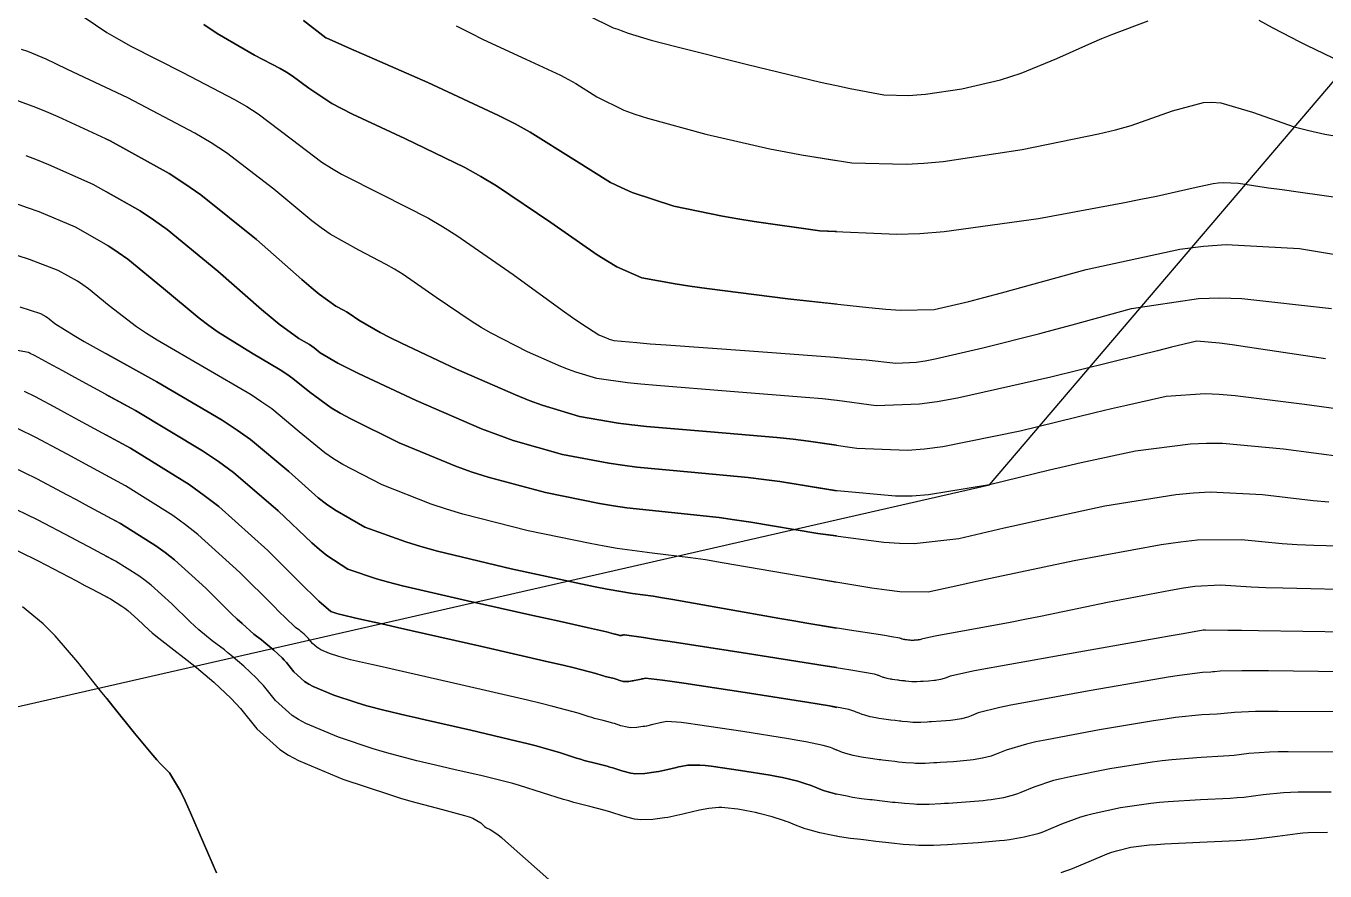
# Model space of a CAD drawing. Header units: metres. Extents: x 837476 to 838477, y 1189012 to 1191014.
# Drawn here: x 837819.5 to 837908.3, y 1190203 to 1190260.8 of the extents above; entities that cross this region are included whole.
import ezdxf

# ---------------------------------------------------------------- set-up
doc = ezdxf.new("R2010")
doc.units = ezdxf.units.M
doc.header["$LTSCALE"] = 0.3
for name, color, linetype in [('CORREDORVIA', 94, 'Continuous'), ('COTAS 10', 1, 'Continuous'), ('COTAS INT', 252, 'Continuous')]:
    doc.layers.add(name, color=color, linetype=linetype)

msp = doc.modelspace()

# ---------------------------------------------------------------- linework, layer by layer
at = {"layer": 'CORREDORVIA'}
msp.add_lwpolyline([(837910.676, 1191000.965), (838246.889, 1191005.3), (838347.391, 1190870.925), (838423.516, 1190628.699), (838450.215, 1190473.685), (838321.32, 1190375.615), (838242.09, 1190297.633), (838236.889, 1190068.622), (838166.593, 1189160.17), (837860.483, 1189307.124), (837593.191, 1189234.399), (837744.487, 1189686.609), (837700.859, 1189887.9), (837671.347, 1190075.087), (837676.273, 1190181.696), (837885.383, 1190229.429), (837983.184, 1190344.12), (837817.554, 1190502.187), (837798.033, 1190660.17), (837963.574, 1190795.982)], close=True, dxfattribs=at)
at = {"layer": 'COTAS 10'}
for points in [[(837874.923, 1190246.74), (837873.779, 1190246.792), (837869.281, 1190247.417), (837868.168, 1190247.598), (837867.113, 1190247.784), (837863.779, 1190248.485), (837860.931, 1190249.414), (837860.183, 1190249.743), (837859.451, 1190250.102), (837856.952, 1190251.659), (837853.966, 1190253.539), (837852.928, 1190254.102), (837851.798, 1190254.684), (837846.952, 1190256.941), (837842.573, 1190258.854), (837841.737, 1190259.22), (837841.064, 1190259.514), (837839.994, 1190259.983), (837839.988, 1190259.987), (837839.984, 1190259.989), (837839.976, 1190259.994), (837838.437, 1190261.161)], [(837838.437, 1190261.161), (837839.976, 1190259.994), (837839.984, 1190259.989), (837839.988, 1190259.987), (837839.994, 1190259.983), (837841.064, 1190259.514), (837841.737, 1190259.22), (837842.573, 1190258.854), (837846.952, 1190256.941), (837851.798, 1190254.684), (837852.928, 1190254.102), (837853.966, 1190253.539), (837856.952, 1190251.659), (837859.451, 1190250.102), (837860.183, 1190249.743), (837860.931, 1190249.414), (837863.779, 1190248.485), (837867.113, 1190247.784), (837868.168, 1190247.598), (837869.281, 1190247.417), (837873.779, 1190246.792), (837879.036, 1190246.555), (837880.627, 1190246.617), (837882.278, 1190246.735), (837888.731, 1190247.623), (837894.516, 1190248.707), (837895.745, 1190248.95), (837896.814, 1190249.167), (837899.328, 1190249.739), (837900.693, 1190250.035), (837901.037, 1190250.077), (837901.366, 1190250.101), (837902.431, 1190250.046), (837904.462, 1190249.739), (837905.4, 1190249.605), (837906.501, 1190249.45), (837911.834, 1190248.712)], [(837819.444, 1190251.937), (837820.216, 1190251.647), (837821.007, 1190251.332), (837824.035, 1190249.989), (837827.268, 1190248.161), (837828.189, 1190247.54), (837829.121, 1190246.87), (837832.583, 1190244.035), (837835.585, 1190241.406), (837836.228, 1190240.866), (837836.789, 1190240.408), (837838.136, 1190239.431), (837838.854, 1190239.009), (837839.019, 1190238.9), (837839.169, 1190238.795), (837839.588, 1190238.446), (837840.793, 1190237.748), (837841.438, 1190237.422), (837842.219, 1190237.039), (837846.165, 1190235.181), (837850.636, 1190233.255), (837851.748, 1190232.831), (837852.804, 1190232.454), (837856.165, 1190231.483), (837859.341, 1190230.895), (837860.282, 1190230.759), (837861.249, 1190230.635), (837864.963, 1190230.281), (837868.862, 1190229.917), (837869.945, 1190229.786), (837871.03, 1190229.641), (837874.923, 1190229.015)], [(837909.653, 1190231.302), (837905.5, 1190231.848), (837901.328, 1190232.235), (837900.221, 1190232.243), (837899.134, 1190232.21), (837895.383, 1190231.732), (837891.65, 1190230.918), (837890.575, 1190230.673), (837889.481, 1190230.419), (837885.383, 1190229.429), (837881.22, 1190228.727), (837880.087, 1190228.655), (837878.961, 1190228.636), (837874.963, 1190229.009), (837871.03, 1190229.641), (837869.945, 1190229.786), (837868.862, 1190229.917), (837864.963, 1190230.281), (837861.249, 1190230.635), (837860.282, 1190230.759), (837859.341, 1190230.895), (837856.165, 1190231.483), (837852.804, 1190232.454), (837851.748, 1190232.831), (837850.636, 1190233.255), (837846.165, 1190235.181), (837842.219, 1190237.039), (837841.438, 1190237.422), (837840.793, 1190237.748), (837839.588, 1190238.446), (837839.169, 1190238.795), (837839.019, 1190238.9), (837838.854, 1190239.009), (837838.136, 1190239.431), (837836.789, 1190240.408), (837836.228, 1190240.866), (837835.585, 1190241.406), (837832.583, 1190244.035), (837829.121, 1190246.87), (837828.189, 1190247.54), (837827.268, 1190248.161), (837824.923, 1190249.487)], [(837819.33, 1190235.829), (837820.084, 1190235.462), (837821.622, 1190234.638), (837822.279, 1190234.282), (837823.037, 1190233.87), (837826.608, 1190231.92), (837830.62, 1190229.442), (837831.655, 1190228.698), (837832.657, 1190227.928), (837836.002, 1190224.937), (837838.568, 1190222.377), (837839.078, 1190221.879), (837839.502, 1190221.472), (837840.31, 1190220.764), (837840.721, 1190220.626), (837840.894, 1190220.579), (837841.093, 1190220.528), (837842.026, 1190220.31), (837844.017, 1190219.863), (837844.883, 1190219.667), (837845.886, 1190219.44), (837850.646, 1190218.358), (837855.281, 1190217.294), (837856.204, 1190217.078), (837856.972, 1190216.895), (837858.448, 1190216.521), (837858.875, 1190216.384), (837858.982, 1190216.352), (837859.084, 1190216.323), (837859.413, 1190216.236), (837859.697, 1190216.164), (837859.772, 1190216.143), (837859.845, 1190216.121), (837860.092, 1190216.041), (837860.329, 1190215.979), (837860.394, 1190215.97), (837860.46, 1190215.964), (837860.699, 1190215.97), (837860.939, 1190216.004), (837861.006, 1190216.016), (837861.073, 1190216.029), (837861.314, 1190216.082), (837861.544, 1190216.137), (837861.603, 1190216.15), (837861.66, 1190216.162), (837861.851, 1190216.199), (837863.004, 1190216.067), (837863.668, 1190215.973), (837864.481, 1190215.854), (837868.664, 1190215.217), (837872.888, 1190214.551), (837873.728, 1190214.413), (837874.425, 1190214.297), (837874.923, 1190214.203)], [(837909.576, 1190216.625), (837904.463, 1190216.694), (837903.461, 1190216.703), (837902.638, 1190216.707), (837901.157, 1190216.683), (837900.782, 1190216.636), (837900.656, 1190216.625), (837900.52, 1190216.615), (837899.949, 1190216.588), (837898.374, 1190216.383), (837897.606, 1190216.261), (837896.694, 1190216.112), (837892.198, 1190215.337), (837887.728, 1190214.521), (837886.832, 1190214.346), (837886.085, 1190214.192), (837884.618, 1190213.819), (837884.139, 1190213.618), (837884.014, 1190213.572), (837883.892, 1190213.531), (837883.479, 1190213.421), (837883.024, 1190213.346), (837882.875, 1190213.327), (837882.717, 1190213.31), (837882.066, 1190213.254), (837881.42, 1190213.212), (837881.266, 1190213.203), (837881.123, 1190213.195), (837880.694, 1190213.174), (837880.333, 1190213.17), (837880.232, 1190213.173), (837880.131, 1190213.177), (837879.763, 1190213.204), (837879.409, 1190213.24), (837879.317, 1190213.25), (837879.227, 1190213.26), (837878.924, 1190213.294), (837878.631, 1190213.329), (837878.463, 1190213.349), (837878.15, 1190213.387), (837877.811, 1190213.438), (837877.711, 1190213.456), (837877.608, 1190213.476), (837877.211, 1190213.563), (837876.844, 1190213.658), (837876.759, 1190213.683), (837876.682, 1190213.708), (837876.466, 1190213.794), (837876.254, 1190213.883), (837876.18, 1190213.91), (837876.099, 1190213.938), (837875.751, 1190214.047), (837874.425, 1190214.297), (837873.728, 1190214.413), (837872.888, 1190214.551), (837868.664, 1190215.217), (837864.481, 1190215.854), (837863.668, 1190215.973), (837863.004, 1190216.067), (837861.851, 1190216.199), (837861.66, 1190216.162), (837861.603, 1190216.15), (837861.544, 1190216.137), (837861.314, 1190216.082), (837861.073, 1190216.029), (837861.006, 1190216.016), (837860.939, 1190216.004), (837860.699, 1190215.97), (837860.46, 1190215.964), (837860.394, 1190215.97), (837860.329, 1190215.979), (837860.092, 1190216.041), (837859.845, 1190216.121), (837859.772, 1190216.143), (837859.697, 1190216.164), (837859.413, 1190216.236), (837859.084, 1190216.323), (837858.982, 1190216.352), (837858.875, 1190216.384), (837858.448, 1190216.521), (837856.972, 1190216.895), (837856.204, 1190217.078), (837855.281, 1190217.294), (837850.646, 1190218.358), (837845.886, 1190219.44), (837844.883, 1190219.667), (837844.017, 1190219.863), (837842.026, 1190220.31), (837841.093, 1190220.528), (837840.894, 1190220.579), (837840.721, 1190220.626), (837840.31, 1190220.764), (837839.502, 1190221.472), (837839.078, 1190221.879), (837838.568, 1190222.377), (837836.002, 1190224.937), (837832.657, 1190227.928), (837831.655, 1190228.698), (837830.62, 1190229.442), (837826.608, 1190231.92), (837824.923, 1190232.84)], [(837832.487, 1190202.877), (837830.727, 1190206.992), (837830.355, 1190207.806), (837830.033, 1190208.479), (837829.288, 1190209.732), (837828.667, 1190210.35), (837828.423, 1190210.622), (837828.148, 1190210.938), (837826.893, 1190212.443), (837825.409, 1190214.275), (837824.99, 1190214.797), (837824.567, 1190215.325), (837823.007, 1190217.284), (837821.461, 1190219.082), (837821.046, 1190219.508), (837820.638, 1190219.904), (837819.211, 1190221.074)], [(837824.923, 1190214.88), (837824.99, 1190214.797), (837825.409, 1190214.275), (837826.893, 1190212.443), (837828.148, 1190210.938), (837828.423, 1190210.622), (837828.667, 1190210.35), (837829.288, 1190209.732), (837830.033, 1190208.479), (837830.355, 1190207.806), (837830.727, 1190206.992), (837832.487, 1190202.877)]]:
    msp.add_lwpolyline(points, dxfattribs=at)
at = {"layer": 'COTAS INT'}
for points in [[(837822.588, 1190261.966), (837824.988, 1190260.361), (837825.784, 1190259.894), (837826.638, 1190259.417), (837830.198, 1190257.61), (837833.728, 1190255.778), (837834.562, 1190255.284), (837835.335, 1190254.796), (837837.61, 1190253.084), (837839.7, 1190251.484), (837840.355, 1190251.066), (837841.044, 1190250.66), (837843.81, 1190249.284), (837847.002, 1190247.652), (837847.96, 1190247.083), (837848.95, 1190246.465), (837852.791, 1190243.81), (837856.155, 1190241.361), (837856.844, 1190240.872), (837857.428, 1190240.465), (837858.659, 1190239.678), (837859.148, 1190239.464), (837859.262, 1190239.419), (837859.368, 1190239.379), (837859.678, 1190239.285), (837861.256, 1190239.142), (837862.161, 1190239.071), (837863.27, 1190238.987), (837868.966, 1190238.573), (837874.771, 1190238.14), (837874.923, 1190238.128)], [(837857.918, 1190261.52), (837859.628, 1190260.669), (837859.965, 1190260.577), (837860.074, 1190260.54), (837860.19, 1190260.497), (837860.667, 1190260.298), (837862.236, 1190259.828), (837863.04, 1190259.614), (837864.005, 1190259.364), (837868.827, 1190258.16), (837873.828, 1190256.966), (837874.907, 1190256.723), (837875.852, 1190256.518), (837878.16, 1190256.093), (837879.853, 1190256.049), (837880.411, 1190256.083), (837881.007, 1190256.137), (837883.483, 1190256.504), (837886.14, 1190257.124), (837886.852, 1190257.338), (837887.552, 1190257.572), (837889.994, 1190258.57), (837892.394, 1190259.649), (837893.068, 1190259.933), (837893.747, 1190260.21), (837896.233, 1190261.16)], [(837857.918, 1190261.52), (837859.628, 1190260.669), (837859.965, 1190260.577), (837860.074, 1190260.54), (837860.19, 1190260.497), (837860.667, 1190260.298), (837862.236, 1190259.828), (837863.04, 1190259.614), (837864.005, 1190259.364), (837868.827, 1190258.16), (837873.828, 1190256.966), (837874.907, 1190256.723), (837874.923, 1190256.719)], [(837903.818, 1190261.196), (837904.718, 1190260.692), (837906.045, 1190260.002), (837906.532, 1190259.759), (837907.071, 1190259.493), (837909.45, 1190258.343)], [(837824.923, 1190260.404), (837824.988, 1190260.361), (837825.784, 1190259.894), (837826.638, 1190259.417), (837830.198, 1190257.61), (837833.728, 1190255.778), (837834.562, 1190255.284), (837835.335, 1190254.796), (837837.61, 1190253.084), (837839.7, 1190251.484), (837840.355, 1190251.066), (837841.044, 1190250.66), (837843.81, 1190249.284), (837847.002, 1190247.652), (837847.96, 1190247.083), (837848.95, 1190246.465), (837852.791, 1190243.81), (837856.155, 1190241.361), (837856.844, 1190240.872), (837857.428, 1190240.465), (837858.659, 1190239.678), (837859.148, 1190239.464), (837859.262, 1190239.419), (837859.368, 1190239.379), (837859.678, 1190239.285), (837861.256, 1190239.142), (837862.161, 1190239.071), (837863.27, 1190238.987), (837868.966, 1190238.573), (837874.771, 1190238.14), (837875.949, 1190238.045), (837876.94, 1190237.96), (837878.966, 1190237.744), (837880.372, 1190237.812), (837880.972, 1190237.908), (837881.663, 1190238.037), (837884.921, 1190238.778), (837888.825, 1190239.772), (837889.924, 1190240.061), (837891.03, 1190240.355), (837895.091, 1190241.466), (837899.691, 1190242.164), (837901.137, 1190242.199), (837902.658, 1190242.164), (837908.773, 1190241.466)], [(837874.923, 1190241.777), (837871.588, 1190242.142), (837866.047, 1190242.853), (837864.882, 1190243.015), (837863.878, 1190243.162), (837861.588, 1190243.566), (837859.88, 1190244.334), (837859.242, 1190244.71), (837858.534, 1190245.156), (837855.381, 1190247.359), (837851.647, 1190249.863), (837850.571, 1190250.499), (837849.478, 1190251.11), (837845.381, 1190253.112), (837841.808, 1190254.757), (837841.046, 1190255.143), (837840.382, 1190255.499), (837838.802, 1190256.534), (837837.662, 1190257.392), (837837.274, 1190257.636), (837836.856, 1190257.884), (837835.087, 1190258.802), (837832.538, 1190260.289), (837831.628, 1190260.894)], [(837831.628, 1190260.894), (837832.538, 1190260.289), (837835.087, 1190258.802), (837836.856, 1190257.884), (837837.274, 1190257.636), (837837.662, 1190257.392), (837838.802, 1190256.534), (837840.382, 1190255.499), (837841.046, 1190255.143), (837841.808, 1190254.757), (837845.381, 1190253.112), (837849.478, 1190251.11), (837850.571, 1190250.499), (837851.647, 1190249.863), (837855.381, 1190247.359), (837858.534, 1190245.156), (837859.242, 1190244.71), (837859.88, 1190244.334), (837861.588, 1190243.566), (837863.878, 1190243.162), (837864.882, 1190243.015), (837866.047, 1190242.853), (837871.588, 1190242.142), (837877.132, 1190241.535), (837878.298, 1190241.439), (837879.304, 1190241.374), (837881.604, 1190241.4), (837883.96, 1190241.961), (837885.001, 1190242.233), (837886.212, 1190242.556), (837891.988, 1190244.145), (837898.41, 1190245.534), (837900.027, 1190245.73), (837901.575, 1190245.846), (837906.585, 1190245.585), (837910.831, 1190244.868)], [(837848.899, 1190260.811), (837849.844, 1190260.331), (837850.747, 1190259.883), (837853.665, 1190258.523), (837856.021, 1190257.426), (837856.57, 1190257.144), (837857.075, 1190256.87), (837858.523, 1190255.958), (837860.369, 1190255.048), (837861.123, 1190254.776), (837861.983, 1190254.495), (837865.969, 1190253.405), (837870.347, 1190252.405), (837871.454, 1190252.181), (837872.515, 1190251.98), (837875.969, 1190251.443), (837879.678, 1190251.344), (837880.899, 1190251.42), (837882.206, 1190251.539), (837887.628, 1190252.341), (837892.84, 1190253.411), (837894.013, 1190253.7), (837895.069, 1190253.985), (837897.91, 1190254.988), (837900.014, 1190255.57), (837900.605, 1190255.59), (837901.201, 1190255.549), (837903.386, 1190254.892), (837906.221, 1190253.898), (837907.227, 1190253.645), (837908.329, 1190253.401), (837913.104, 1190252.599)], [(837848.899, 1190260.811), (837849.844, 1190260.331), (837850.747, 1190259.883), (837853.665, 1190258.523), (837856.021, 1190257.426), (837856.57, 1190257.144), (837857.075, 1190256.87), (837858.523, 1190255.958), (837860.369, 1190255.048), (837861.123, 1190254.776), (837861.983, 1190254.495), (837865.969, 1190253.405), (837870.347, 1190252.405), (837871.454, 1190252.181), (837872.515, 1190251.98), (837874.923, 1190251.606)], [(837874.923, 1190235.192), (837873.948, 1190235.292), (837872.802, 1190235.399), (837867.632, 1190235.809), (837862.596, 1190236.203), (837861.535, 1190236.301), (837860.618, 1190236.393), (837858.507, 1190236.684), (837857.072, 1190237.121), (837856.58, 1190237.305), (837856.048, 1190237.516), (837853.785, 1190238.507), (837851.285, 1190239.791), (837850.603, 1190240.186), (837849.926, 1190240.6), (837847.517, 1190242.239), (837845.259, 1190243.799), (837844.678, 1190244.162), (837844.115, 1190244.496), (837842.239, 1190245.456), (837840.28, 1190246.562), (837839.664, 1190246.989), (837839.017, 1190247.469), (837836.418, 1190249.635), (837833.178, 1190252.12), (837832.128, 1190252.8), (837831.01, 1190253.476), (837826.418, 1190255.891), (837822.312, 1190257.832), (837821.501, 1190258.21), (837820.831, 1190258.518), (837819.586, 1190259.059), (837819.151, 1190259.194)], [(837874.923, 1190232.126), (837873, 1190232.414), (837871.946, 1190232.539), (837870.832, 1190232.658), (837866.298, 1190233.045), (837861.923, 1190233.419), (837860.908, 1190233.53), (837859.979, 1190233.644), (837857.336, 1190234.084), (837854.775, 1190234.863), (837853.898, 1190235.191), (837852.948, 1190235.568), (837848.91, 1190237.336), (837845.142, 1190239.116), (837844.362, 1190239.501), (837843.696, 1190239.839), (837842.242, 1190240.668), (837841.569, 1190241.133), (837841.395, 1190241.241), (837841.227, 1190241.341), (837840.668, 1190241.627), (837839.515, 1190242.465), (837838.974, 1190242.913), (837838.335, 1190243.454), (837835.226, 1190246.186), (837831.419, 1190249.255), (837830.34, 1190250.008), (837829.25, 1190250.719), (837825.226, 1190252.94), (837821.66, 1190254.582), (837820.858, 1190254.928), (837820.138, 1190255.228), (837818.207, 1190255.92)], [(837908.375, 1190238.043), (837903.036, 1190238.844), (837901.989, 1190238.991), (837901.129, 1190239.105), (837899.58, 1190239.248), (837897.847, 1190238.828), (837896.87, 1190238.588), (837895.678, 1190238.293), (837889.58, 1190236.781), (837883.183, 1190235.348), (837881.803, 1190235.103), (837880.592, 1190234.925), (837877.632, 1190234.832), (837874.97, 1190235.187), (837873.948, 1190235.292), (837872.802, 1190235.399), (837867.632, 1190235.809), (837862.596, 1190236.203), (837861.535, 1190236.301), (837860.618, 1190236.393), (837858.507, 1190236.684), (837857.072, 1190237.121), (837856.58, 1190237.305), (837856.048, 1190237.516), (837853.785, 1190238.507), (837851.285, 1190239.791), (837850.603, 1190240.186), (837849.926, 1190240.6), (837847.517, 1190242.239), (837845.259, 1190243.799), (837844.678, 1190244.162), (837844.115, 1190244.496), (837842.239, 1190245.456), (837840.28, 1190246.562), (837839.664, 1190246.989), (837839.017, 1190247.469), (837836.418, 1190249.635), (837833.178, 1190252.12), (837832.128, 1190252.8), (837831.01, 1190253.476), (837826.418, 1190255.891), (837824.923, 1190256.598)], [(837824.923, 1190253.079), (837825.226, 1190252.94), (837829.25, 1190250.719), (837830.34, 1190250.008), (837831.419, 1190249.255), (837835.226, 1190246.186), (837838.335, 1190243.454), (837838.974, 1190242.913), (837839.515, 1190242.465), (837840.668, 1190241.627), (837841.227, 1190241.341), (837841.395, 1190241.241), (837841.569, 1190241.133), (837842.242, 1190240.668), (837843.696, 1190239.839), (837844.362, 1190239.501), (837845.142, 1190239.116), (837848.91, 1190237.336), (837852.948, 1190235.568), (837853.898, 1190235.191), (837854.775, 1190234.863), (837857.336, 1190234.084), (837859.979, 1190233.644), (837860.908, 1190233.53), (837861.923, 1190233.419), (837866.298, 1190233.045), (837870.832, 1190232.658), (837871.946, 1190232.539), (837873, 1190232.414), (837876.298, 1190231.921), (837879.777, 1190231.781), (837880.945, 1190231.879), (837882.202, 1190232.037), (837887.482, 1190233.105), (837892.58, 1190234.356), (837893.722, 1190234.63), (837894.748, 1190234.873), (837897.482, 1190235.49), (837900.131, 1190235.657), (837901.105, 1190235.617), (837902.182, 1190235.539), (837906.937, 1190234.946), (837911.776, 1190234.263)], [(837874.923, 1190225.924), (837873.629, 1190226.098), (837869.06, 1190226.868), (837867.944, 1190227.033), (837866.892, 1190227.176), (837863.629, 1190227.518), (837860.576, 1190227.85), (837859.656, 1190227.989), (837858.703, 1190228.146), (837854.994, 1190228.883), (837851.076, 1190229.933), (837849.991, 1190230.289), (837848.907, 1190230.673), (837844.994, 1190232.297), (837841.676, 1190233.926), (837840.966, 1190234.314), (837840.348, 1190234.674), (837838.871, 1190235.745), (837837.723, 1190236.701), (837837.312, 1190236.988), (837836.86, 1190237.285), (837834.893, 1190238.441), (837832.612, 1190239.859), (837831.962, 1190240.321), (837831.305, 1190240.813), (837828.865, 1190242.843), (837826.427, 1190244.84), (837825.77, 1190245.313), (837825.121, 1190245.75), (837822.843, 1190247.038), (837820.354, 1190248.082), (837819.573, 1190248.366), (837818.751, 1190248.647)], [(837824.923, 1190245.862), (837825.121, 1190245.75), (837825.77, 1190245.313), (837826.427, 1190244.84), (837828.865, 1190242.843), (837831.305, 1190240.813), (837831.962, 1190240.321), (837832.612, 1190239.859), (837834.893, 1190238.441), (837836.86, 1190237.285), (837837.312, 1190236.988), (837837.723, 1190236.701), (837838.871, 1190235.745), (837840.348, 1190234.674), (837840.966, 1190234.314), (837841.676, 1190233.926), (837844.994, 1190232.297), (837848.907, 1190230.673), (837849.991, 1190230.289), (837851.076, 1190229.933), (837854.994, 1190228.883), (837858.703, 1190228.146), (837859.656, 1190227.989), (837860.576, 1190227.85), (837863.629, 1190227.518), (837866.892, 1190227.176), (837867.944, 1190227.033), (837869.06, 1190226.868), (837873.629, 1190226.098), (837878.145, 1190225.492), (837879.228, 1190225.431), (837880.239, 1190225.417), (837883.284, 1190225.753), (837886.383, 1190226.482), (837887.427, 1190226.716), (837888.551, 1190226.964), (837893.284, 1190227.973), (837898.137, 1190228.762), (837899.337, 1190228.87), (837900.474, 1190228.93), (837904.062, 1190228.751), (837907.531, 1190228.34), (837908.593, 1190228.255)], [(837874.923, 1190222.748), (837872.295, 1190223.186), (837867.09, 1190224.095), (837865.942, 1190224.28), (837864.922, 1190224.435), (837862.295, 1190224.754), (837859.902, 1190225.066), (837859.03, 1190225.218), (837858.065, 1190225.398), (837853.823, 1190226.282), (837849.347, 1190227.412), (837848.235, 1190227.747), (837847.178, 1190228.091), (837843.823, 1190229.414), (837841.132, 1190230.813), (837840.494, 1190231.205), (837839.903, 1190231.599), (837838.154, 1190233.043), (837836.277, 1190234.606), (837835.605, 1190235.076), (837834.867, 1190235.562), (837831.651, 1190237.452), (837828.435, 1190239.31), (837827.697, 1190239.776), (837827.025, 1190240.22), (837825.148, 1190241.651), (837823.732, 1190242.811), (837823.351, 1190243.085), (837822.974, 1190243.339), (837821.651, 1190244.087), (837819.702, 1190244.832), (837818.93, 1190245.084)], [(837912.624, 1190225.124), (837907.576, 1190225.264), (837906.436, 1190225.318), (837905.408, 1190225.379), (837902.624, 1190225.653), (837899.62, 1190225.626), (837898.452, 1190225.496), (837897.139, 1190225.314), (837891.186, 1190224.215), (837885.452, 1190223.009), (837884.279, 1190222.759), (837883.284, 1190222.545), (837881.186, 1190222.077), (837879.257, 1190222.107), (837878.37, 1190222.207), (837877.33, 1190222.347), (837872.295, 1190223.186), (837867.09, 1190224.095), (837865.942, 1190224.28), (837864.922, 1190224.435), (837862.295, 1190224.754), (837859.902, 1190225.066), (837859.03, 1190225.218), (837858.065, 1190225.398), (837853.823, 1190226.282), (837849.347, 1190227.412), (837848.235, 1190227.747), (837847.178, 1190228.091), (837843.823, 1190229.414), (837841.132, 1190230.813), (837840.494, 1190231.205), (837839.903, 1190231.599), (837838.154, 1190233.043), (837836.277, 1190234.606), (837835.605, 1190235.076), (837834.867, 1190235.562), (837831.651, 1190237.452), (837828.435, 1190239.31), (837827.697, 1190239.776), (837827.025, 1190240.22), (837825.148, 1190241.651), (837824.923, 1190241.835)], [(837819.049, 1190241.582), (837820.459, 1190241.136), (837820.827, 1190240.928), (837820.931, 1190240.858), (837821.037, 1190240.781), (837821.431, 1190240.459), (837822.746, 1190239.627), (837823.432, 1190239.23), (837824.259, 1190238.761), (837828.409, 1190236.462), (837832.873, 1190233.838), (837833.898, 1190233.163), (837834.831, 1190232.511), (837837.436, 1190230.341), (837839.458, 1190228.525), (837840.022, 1190228.096), (837840.589, 1190227.699), (837842.652, 1190226.531), (837845.449, 1190225.51), (837846.478, 1190225.205), (837847.618, 1190224.892), (837852.652, 1190223.682), (837857.427, 1190222.649), (837858.403, 1190222.447), (837859.229, 1190222.282), (837860.961, 1190221.99), (837862.374, 1190221.799), (837862.999, 1190221.698), (837863.726, 1190221.576), (837867.194, 1190220.961), (837871.028, 1190220.276), (837871.985, 1190220.111), (837872.896, 1190219.955), (837874.923, 1190219.625)], [(837874.923, 1190216.923), (837874.146, 1190217.046), (837868.827, 1190217.878), (837863.546, 1190218.695), (837862.535, 1190218.85), (837861.72, 1190218.975), (837860.405, 1190219.168), (837860.363, 1190219.16), (837860.351, 1190219.158), (837860.338, 1190219.155), (837860.288, 1190219.143), (837860.235, 1190219.131), (837860.22, 1190219.128), (837860.205, 1190219.126), (837860.153, 1190219.118), (837860.101, 1190219.117), (837860.086, 1190219.118), (837860.072, 1190219.12), (837860.02, 1190219.134), (837859.966, 1190219.152), (837859.95, 1190219.156), (837859.934, 1190219.161), (837859.871, 1190219.177), (837859.8, 1190219.196), (837859.777, 1190219.202), (837859.754, 1190219.209), (837859.66, 1190219.239), (837859.338, 1190219.321), (837859.17, 1190219.361), (837858.968, 1190219.408), (837857.954, 1190219.641), (837855.931, 1190220.094), (837855.093, 1190220.281), (837854.135, 1190220.493), (837849.669, 1190221.481), (837845.218, 1190222.519), (837844.269, 1190222.763), (837843.443, 1190222.989), (837841.481, 1190223.647), (837840.045, 1190224.586), (837839.55, 1190224.988), (837839.013, 1190225.451), (837836.719, 1190227.639), (837833.658, 1190230.266), (837832.637, 1190231.007), (837831.54, 1190231.753), (837826.95, 1190234.497), (837822.798, 1190236.767), (837821.976, 1190237.216), (837821.297, 1190237.586), (837820.032, 1190238.272), (837819.745, 1190238.411), (837819.683, 1190238.437), (837819.629, 1190238.458), (837819.495, 1190238.485), (837818.872, 1190238.595)], [(837911.186, 1190222.224), (837905.453, 1190222.346), (837904.279, 1190222.381), (837903.285, 1190222.417), (837901.186, 1190222.555), (837899.435, 1190222.461), (837898.66, 1190222.35), (837897.758, 1190222.204), (837893.452, 1190221.369), (837888.871, 1190220.426), (837887.796, 1190220.211), (837886.805, 1190220.015), (837883.922, 1190219.474), (837882.026, 1190219.135), (837881.656, 1190219.067), (837881.354, 1190219.01), (837880.825, 1190218.896), (837880.739, 1190218.86), (837880.695, 1190218.844), (837880.621, 1190218.825), (837880.54, 1190218.811), (837880.514, 1190218.808), (837880.485, 1190218.805), (837880.369, 1190218.795), (837880.254, 1190218.787), (837880.226, 1190218.786), (837880.201, 1190218.784), (837880.124, 1190218.781), (837880.06, 1190218.78), (837880.042, 1190218.78), (837880.023, 1190218.781), (837879.958, 1190218.786), (837879.894, 1190218.792), (837879.862, 1190218.796), (837879.808, 1190218.802), (837879.755, 1190218.808), (837879.725, 1190218.812), (837879.669, 1190218.819), (837879.609, 1190218.828), (837879.591, 1190218.831), (837879.573, 1190218.835), (837879.502, 1190218.85), (837879.436, 1190218.867), (837879.421, 1190218.872), (837879.407, 1190218.876), (837879.369, 1190218.891), (837879.331, 1190218.907), (837879.318, 1190218.912), (837879.303, 1190218.917), (837879.241, 1190218.937), (837878.672, 1190219.033), (837878.338, 1190219.086), (837877.928, 1190219.151), (837875.809, 1190219.481), (837872.896, 1190219.955), (837871.985, 1190220.111), (837871.028, 1190220.276), (837867.194, 1190220.961), (837863.726, 1190221.576), (837862.999, 1190221.698), (837862.374, 1190221.799), (837860.961, 1190221.99), (837859.229, 1190222.282), (837858.403, 1190222.447), (837857.427, 1190222.649), (837852.652, 1190223.682), (837847.618, 1190224.892), (837846.478, 1190225.205), (837845.449, 1190225.51), (837842.652, 1190226.531), (837840.589, 1190227.699), (837840.022, 1190228.096), (837839.458, 1190228.525), (837837.436, 1190230.341), (837834.831, 1190232.511), (837833.898, 1190233.163), (837832.873, 1190233.838), (837828.409, 1190236.462), (837824.923, 1190238.393)], [(837824.923, 1190235.605), (837826.95, 1190234.497), (837831.54, 1190231.753), (837832.637, 1190231.007), (837833.658, 1190230.266), (837836.719, 1190227.639), (837839.013, 1190225.451), (837839.55, 1190224.988), (837840.045, 1190224.586), (837841.481, 1190223.647), (837843.443, 1190222.989), (837844.269, 1190222.763), (837845.218, 1190222.519), (837849.669, 1190221.481), (837854.135, 1190220.493), (837855.093, 1190220.281), (837855.931, 1190220.094), (837857.954, 1190219.641), (837858.968, 1190219.408), (837859.17, 1190219.361), (837859.338, 1190219.321), (837859.66, 1190219.239), (837859.754, 1190219.209), (837859.777, 1190219.202), (837859.8, 1190219.196), (837859.871, 1190219.177), (837859.934, 1190219.161), (837859.95, 1190219.156), (837859.966, 1190219.152), (837860.02, 1190219.134), (837860.072, 1190219.12), (837860.086, 1190219.118), (837860.101, 1190219.117), (837860.153, 1190219.118), (837860.205, 1190219.126), (837860.22, 1190219.128), (837860.235, 1190219.131), (837860.288, 1190219.143), (837860.338, 1190219.155), (837860.351, 1190219.158), (837860.363, 1190219.16), (837860.405, 1190219.168), (837861.72, 1190218.975), (837862.535, 1190218.85), (837863.546, 1190218.695), (837868.827, 1190217.878), (837874.146, 1190217.046), (837875.181, 1190216.882), (837876.026, 1190216.746), (837877.496, 1190216.492), (837877.701, 1190216.427), (837877.749, 1190216.411), (837877.792, 1190216.395), (837877.917, 1190216.342), (837878.045, 1190216.292), (837878.09, 1190216.277), (837878.14, 1190216.263), (837878.356, 1190216.206), (837878.59, 1190216.155), (837878.651, 1190216.144), (837878.71, 1190216.133), (837878.91, 1190216.103), (837879.094, 1190216.08), (837879.144, 1190216.074), (837879.193, 1190216.068), (837879.366, 1190216.048), (837879.545, 1190216.028), (837879.598, 1190216.022), (837879.652, 1190216.016), (837879.861, 1190215.995), (837880.077, 1190215.979), (837880.137, 1190215.977), (837880.196, 1190215.975), (837880.409, 1190215.977), (837880.662, 1190215.99), (837880.746, 1190215.994), (837880.837, 1190216), (837881.217, 1190216.025), (837881.601, 1190216.057), (837881.695, 1190216.068), (837881.782, 1190216.079), (837882.05, 1190216.123), (837882.294, 1190216.188), (837882.365, 1190216.212), (837882.439, 1190216.239), (837882.721, 1190216.358), (837884.245, 1190216.693), (837885.101, 1190216.857), (837886.145, 1190217.052), (837891.485, 1190218.009), (837896.786, 1190218.941), (837897.805, 1190219.119), (837898.63, 1190219.263), (837899.992, 1190219.492), (837900.077, 1190219.496), (837900.098, 1190219.497), (837900.116, 1190219.499), (837900.172, 1190219.506), (837901.684, 1190219.489), (837902.62, 1190219.476), (837903.781, 1190219.458), (837909.846, 1190219.364)], [(837874.923, 1190211.283), (837874.716, 1190211.37), (837874.611, 1190211.408), (837874.497, 1190211.448), (837874.005, 1190211.602), (837872.824, 1190211.848), (837872.275, 1190211.945), (837871.63, 1190212.055), (837868.5, 1190212.556), (837865.416, 1190213.014), (837864.8, 1190213.096), (837864.287, 1190213.16), (837863.297, 1190213.229), (837862.958, 1190213.163), (837862.856, 1190213.141), (837862.75, 1190213.118), (837862.341, 1190213.022), (837861.911, 1190212.926), (837861.792, 1190212.903), (837861.673, 1190212.883), (837861.246, 1190212.821), (837860.82, 1190212.81), (837860.703, 1190212.821), (837860.586, 1190212.837), (837860.164, 1190212.947), (837859.723, 1190213.091), (837859.594, 1190213.129), (837859.461, 1190213.167), (837858.954, 1190213.296), (837858.368, 1190213.45), (837858.186, 1190213.502), (837857.996, 1190213.559), (837857.235, 1190213.803), (837855.507, 1190214.265), (837854.707, 1190214.461), (837853.767, 1190214.685), (837849.21, 1190215.739), (837844.726, 1190216.76), (837843.833, 1190216.963), (837843.091, 1190217.133), (837841.668, 1190217.459), (837841.18, 1190217.588), (837841.027, 1190217.633), (837840.867, 1190217.682), (837840.224, 1190217.895), (837839.626, 1190218.144), (837839.493, 1190218.216), (837839.374, 1190218.29), (837839.065, 1190218.57), (837838.845, 1190218.842), (837838.783, 1190218.912), (837838.72, 1190218.979), (837838.487, 1190219.199), (837838.254, 1190219.395), (837838.19, 1190219.446), (837838.128, 1190219.496), (837837.907, 1190219.666), (837837.191, 1190220.342), (837836.816, 1190220.71), (837836.365, 1190221.158), (837834.1, 1190223.43), (837831.217, 1190226.032), (837830.377, 1190226.687), (837829.518, 1190227.314), (837826.267, 1190229.343), (837823.276, 1190230.973), (837822.582, 1190231.348), (837821.946, 1190231.69), (837820.136, 1190232.652), (837818.916, 1190233.246)], [(837818.501, 1190230.663), (837820.188, 1190229.842), (837822.271, 1190228.742), (837822.885, 1190228.414), (837823.515, 1190228.075), (837825.925, 1190226.766), (837828.351, 1190225.252), (837828.992, 1190224.784), (837829.619, 1190224.295), (837831.77, 1190222.354), (837833.529, 1190220.607), (837833.909, 1190220.241), (837834.242, 1190219.926), (837835.058, 1190219.211), (837835.581, 1190218.81), (837835.728, 1190218.692), (837835.878, 1190218.571), (837836.428, 1190218.109), (837836.978, 1190217.589), (837837.126, 1190217.431), (837837.274, 1190217.267), (837837.793, 1190216.624), (837838.523, 1190215.964), (837838.803, 1190215.79), (837839.116, 1190215.619), (837840.53, 1190215.031), (837842.046, 1190214.529), (837842.424, 1190214.412), (837842.784, 1190214.306), (837843.937, 1190214.001), (837845.48, 1190213.645), (837846.086, 1190213.506), (837846.77, 1190213.349), (837849.89, 1190212.638), (837853.037, 1190211.898), (837853.738, 1190211.723), (837854.367, 1190211.561), (837856.022, 1190211.085), (837857.117, 1190210.735), (837857.391, 1190210.652), (837857.653, 1190210.577), (837858.495, 1190210.356), (837859.224, 1190210.17), (837859.415, 1190210.116), (837859.602, 1190210.061), (837860.237, 1190209.854), (837860.842, 1190209.696), (837861.011, 1190209.672), (837861.18, 1190209.657), (837861.792, 1190209.673), (837862.407, 1190209.761), (837862.578, 1190209.791), (837862.749, 1190209.823), (837863.368, 1190209.961), (837863.957, 1190210.1), (837864.108, 1190210.133), (837864.255, 1190210.164), (837864.743, 1190210.259), (837865.571, 1190210.252), (837865.932, 1190210.219), (837866.35, 1190210.173), (837868.336, 1190209.894), (837870.373, 1190209.559), (837870.823, 1190209.476), (837871.224, 1190209.399), (837872.26, 1190209.157), (837872.895, 1190208.958), (837873.042, 1190208.907), (837873.177, 1190208.858), (837873.563, 1190208.696), (837873.957, 1190208.54), (837874.097, 1190208.495), (837874.251, 1190208.449), (837874.92, 1190208.276), (837874.923, 1190208.275)], [(837909.307, 1190213.885), (837905.145, 1190213.929), (837904.302, 1190213.929), (837903.592, 1190213.924), (837902.142, 1190213.86), (837901.447, 1190213.773), (837901.214, 1190213.753), (837900.962, 1190213.735), (837899.905, 1190213.684), (837898.118, 1190213.504), (837897.407, 1190213.404), (837896.601, 1190213.283), (837892.911, 1190212.665), (837889.312, 1190211.991), (837888.564, 1190211.835), (837887.925, 1190211.691), (837886.515, 1190211.281), (837885.839, 1190210.997), (837885.662, 1190210.933), (837885.49, 1190210.875), (837884.907, 1190210.719), (837884.266, 1190210.613), (837884.056, 1190210.587), (837883.833, 1190210.562), (837882.914, 1190210.484), (837882.004, 1190210.425), (837881.786, 1190210.412), (837881.584, 1190210.4), (837880.98, 1190210.371), (837880.47, 1190210.366), (837880.328, 1190210.369), (837880.185, 1190210.375), (837879.666, 1190210.413), (837879.167, 1190210.464), (837879.037, 1190210.478), (837878.91, 1190210.492), (837878.482, 1190210.54), (837878.068, 1190210.589), (837877.95, 1190210.603), (837877.831, 1190210.617), (837877.39, 1190210.671), (837876.912, 1190210.743), (837876.771, 1190210.769), (837876.625, 1190210.797), (837876.065, 1190210.919), (837875.547, 1190211.053), (837875.428, 1190211.089), (837875.319, 1190211.124), (837875.014, 1190211.245), (837874.716, 1190211.37), (837874.611, 1190211.408), (837874.497, 1190211.448), (837874.005, 1190211.602), (837872.824, 1190211.848), (837872.275, 1190211.945), (837871.63, 1190212.055), (837868.5, 1190212.556), (837865.416, 1190213.014), (837864.8, 1190213.096), (837864.287, 1190213.16), (837863.297, 1190213.229), (837862.958, 1190213.163), (837862.856, 1190213.141), (837862.75, 1190213.118), (837862.341, 1190213.022), (837861.911, 1190212.926), (837861.792, 1190212.903), (837861.673, 1190212.883), (837861.246, 1190212.821), (837860.82, 1190212.81), (837860.703, 1190212.821), (837860.586, 1190212.837), (837860.164, 1190212.947), (837859.723, 1190213.091), (837859.594, 1190213.129), (837859.461, 1190213.167), (837858.954, 1190213.296), (837858.368, 1190213.45), (837858.186, 1190213.502), (837857.996, 1190213.559), (837857.235, 1190213.803), (837855.507, 1190214.265), (837854.707, 1190214.461), (837853.767, 1190214.685), (837849.21, 1190215.739), (837844.726, 1190216.76), (837843.833, 1190216.963), (837843.091, 1190217.133), (837841.668, 1190217.459), (837841.18, 1190217.588), (837841.027, 1190217.633), (837840.867, 1190217.682), (837840.224, 1190217.895), (837839.626, 1190218.144), (837839.493, 1190218.216), (837839.374, 1190218.29), (837839.065, 1190218.57), (837838.845, 1190218.842), (837838.783, 1190218.912), (837838.72, 1190218.979), (837838.487, 1190219.199), (837838.254, 1190219.395), (837838.19, 1190219.446), (837838.128, 1190219.496), (837837.907, 1190219.666), (837837.191, 1190220.342), (837836.816, 1190220.71), (837836.365, 1190221.158), (837834.1, 1190223.43), (837831.217, 1190226.032), (837830.377, 1190226.687), (837829.518, 1190227.314), (837826.267, 1190229.343), (837824.923, 1190230.075)], [(837874.923, 1190205.388), (837874.891, 1190205.394), (837874.66, 1190205.438), (837873.774, 1190205.632), (837872.955, 1190205.844), (837872.766, 1190205.901), (837872.594, 1190205.956), (837872.112, 1190206.147), (837871.639, 1190206.346), (837871.474, 1190206.406), (837871.293, 1190206.468), (837870.515, 1190206.712), (837869.623, 1190206.95), (837869.37, 1190207.008), (837869.115, 1190207.063), (837868.172, 1190207.233), (837867.285, 1190207.332), (837867.064, 1190207.342), (837866.855, 1190207.344), (837866.189, 1190207.289), (837865.552, 1190207.166), (837865.361, 1190207.125), (837865.163, 1190207.081), (837864.395, 1190206.9), (837863.587, 1190206.721), (837863.364, 1190206.678), (837863.141, 1190206.639), (837862.338, 1190206.524), (837861.539, 1190206.503), (837861.319, 1190206.523), (837861.099, 1190206.555), (837860.309, 1190206.761), (837859.481, 1190207.031), (837859.237, 1190207.103), (837858.988, 1190207.173), (837858.036, 1190207.416), (837856.937, 1190207.704), (837856.596, 1190207.803), (837856.238, 1190207.91), (837854.81, 1190208.366), (837853.226, 1190208.857), (837852.77, 1190208.985), (837852.307, 1190209.111), (837850.57, 1190209.538), (837848.814, 1190209.939), (837848.339, 1190210.048), (837847.868, 1190210.157), (837846.206, 1190210.543), (837844.389, 1190211.024), (837843.821, 1190211.192), (837843.225, 1190211.376), (837840.835, 1190212.167), (837838.607, 1190213.093), (837838.113, 1190213.363), (837837.672, 1190213.638), (837836.521, 1190214.678), (837835.702, 1190215.691), (837835.47, 1190215.95), (837835.236, 1190216.199), (837834.369, 1190217.019), (837833.501, 1190217.747), (837833.266, 1190217.938), (837833.033, 1190218.124), (837832.21, 1190218.757), (837831.294, 1190219.51), (837831.001, 1190219.772), (837830.693, 1190220.057), (837829.44, 1190221.278), (837828.021, 1190222.559), (837827.607, 1190222.881), (837827.184, 1190223.19), (837825.583, 1190224.189), (837823.754, 1190225.178), (837823.188, 1190225.48), (837822.595, 1190225.794), (837820.24, 1190227.032), (837818.087, 1190228.08)], [(837909.038, 1190211.145), (837905.827, 1190211.165), (837905.142, 1190211.156), (837904.546, 1190211.142), (837903.126, 1190211.037), (837902.113, 1190210.91), (837901.772, 1190210.881), (837901.405, 1190210.854), (837899.861, 1190210.78), (837897.862, 1190210.624), (837897.207, 1190210.546), (837896.509, 1190210.453), (837893.624, 1190209.992), (837890.895, 1190209.461), (837890.296, 1190209.323), (837889.765, 1190209.19), (837888.411, 1190208.743), (837887.538, 1190208.376), (837887.31, 1190208.293), (837887.088, 1190208.219), (837886.336, 1190208.017), (837885.507, 1190207.88), (837885.237, 1190207.847), (837884.949, 1190207.815), (837883.762, 1190207.714), (837882.587, 1190207.637), (837882.306, 1190207.62), (837882.045, 1190207.605), (837881.265, 1190207.568), (837880.607, 1190207.561), (837880.423, 1190207.565), (837880.239, 1190207.573), (837879.569, 1190207.622), (837878.924, 1190207.688), (837878.756, 1190207.706), (837878.593, 1190207.724), (837878.04, 1190207.786), (837877.506, 1190207.849), (837877.354, 1190207.867), (837877.2, 1190207.886), (837876.63, 1190207.955), (837876.014, 1190208.048), (837875.831, 1190208.081), (837875.643, 1190208.117), (837874.92, 1190208.276), (837874.251, 1190208.449), (837874.097, 1190208.495), (837873.957, 1190208.54), (837873.563, 1190208.696), (837873.177, 1190208.858), (837873.042, 1190208.907), (837872.895, 1190208.958), (837872.26, 1190209.157), (837871.224, 1190209.399), (837870.823, 1190209.476), (837870.373, 1190209.559), (837868.336, 1190209.894), (837866.35, 1190210.173), (837865.932, 1190210.219), (837865.571, 1190210.252), (837864.743, 1190210.259), (837864.255, 1190210.164), (837864.108, 1190210.133), (837863.957, 1190210.1), (837863.368, 1190209.961), (837862.749, 1190209.823), (837862.578, 1190209.791), (837862.407, 1190209.761), (837861.792, 1190209.673), (837861.18, 1190209.657), (837861.011, 1190209.672), (837860.842, 1190209.696), (837860.237, 1190209.854), (837859.602, 1190210.061), (837859.415, 1190210.116), (837859.224, 1190210.17), (837858.495, 1190210.356), (837857.653, 1190210.577), (837857.391, 1190210.652), (837857.117, 1190210.735), (837856.022, 1190211.085), (837854.367, 1190211.561), (837853.738, 1190211.723), (837853.037, 1190211.898), (837849.89, 1190212.638), (837846.77, 1190213.349), (837846.086, 1190213.506), (837845.48, 1190213.645), (837843.937, 1190214.001), (837842.784, 1190214.306), (837842.424, 1190214.412), (837842.046, 1190214.529), (837840.53, 1190215.031), (837839.116, 1190215.619), (837838.803, 1190215.79), (837838.523, 1190215.964), (837837.793, 1190216.624), (837837.274, 1190217.267), (837837.126, 1190217.431), (837836.978, 1190217.589), (837836.428, 1190218.109), (837835.878, 1190218.571), (837835.728, 1190218.692), (837835.581, 1190218.81), (837835.058, 1190219.211), (837834.242, 1190219.926), (837833.909, 1190220.241), (837833.529, 1190220.607), (837831.77, 1190222.354), (837829.619, 1190224.295), (837828.992, 1190224.784), (837828.351, 1190225.252), (837825.925, 1190226.766), (837824.923, 1190227.31)], [(837817.672, 1190225.497), (837820.292, 1190224.222), (837822.92, 1190222.846), (837823.491, 1190222.546), (837823.993, 1190222.28), (837825.241, 1190221.612), (837826.017, 1190221.128), (837826.222, 1190220.979), (837826.422, 1190220.822), (837827.11, 1190220.202), (837827.857, 1190219.506), (837828.094, 1190219.302), (837828.345, 1190219.094), (837829.362, 1190218.302), (837830.486, 1190217.438), (837830.804, 1190217.184), (837831.125, 1190216.923), (837832.31, 1190215.93), (837833.493, 1190214.809), (837833.814, 1190214.469), (837834.131, 1190214.116), (837835.249, 1190212.732), (837836.821, 1190211.312), (837837.423, 1190210.936), (837838.098, 1190210.568), (837841.14, 1190209.302), (837844.324, 1190208.241), (837845.088, 1190208.002), (837845.801, 1190207.787), (837847.954, 1190207.207), (837849.466, 1190206.81), (837849.775, 1190206.71), (837850.038, 1190206.614), (837850.59, 1190206.305), (837850.836, 1190206.064), (837850.905, 1190206.012), (837850.975, 1190205.966), (837851.228, 1190205.851), (837851.754, 1190205.496), (837851.996, 1190205.299), (837852.278, 1190205.059), (837853.645, 1190203.833), (837855.226, 1190202.441)], [(837908.768, 1190208.405), (837906.509, 1190208.401), (837905.983, 1190208.383), (837905.499, 1190208.359), (837904.111, 1190208.215), (837902.778, 1190208.047), (837902.33, 1190208.009), (837901.847, 1190207.974), (837899.817, 1190207.876), (837897.606, 1190207.744), (837897.008, 1190207.688), (837896.417, 1190207.624), (837894.337, 1190207.32), (837892.479, 1190206.93), (837892.028, 1190206.812), (837891.605, 1190206.688), (837890.308, 1190206.204), (837889.238, 1190205.755), (837888.959, 1190205.653), (837888.687, 1190205.562), (837887.765, 1190205.315), (837886.749, 1190205.148), (837886.418, 1190205.106), (837886.065, 1190205.067), (837884.61, 1190204.943), (837883.17, 1190204.849), (837882.826, 1190204.829), (837882.506, 1190204.811), (837881.55, 1190204.765), (837880.744, 1190204.756), (837880.519, 1190204.762), (837880.293, 1190204.77), (837879.472, 1190204.831), (837878.682, 1190204.912), (837878.476, 1190204.934), (837878.275, 1190204.956), (837877.598, 1190205.032), (837876.943, 1190205.109), (837876.757, 1190205.132), (837876.569, 1190205.154), (837875.87, 1190205.24), (837875.115, 1190205.353), (837874.891, 1190205.394), (837874.66, 1190205.438), (837873.774, 1190205.632), (837872.955, 1190205.844), (837872.766, 1190205.901), (837872.594, 1190205.956), (837872.112, 1190206.147), (837871.639, 1190206.346), (837871.474, 1190206.406), (837871.293, 1190206.468), (837870.515, 1190206.712), (837869.623, 1190206.95), (837869.37, 1190207.008), (837869.115, 1190207.063), (837868.172, 1190207.233), (837867.285, 1190207.332), (837867.064, 1190207.342), (837866.855, 1190207.344), (837866.189, 1190207.289), (837865.552, 1190207.166), (837865.361, 1190207.125), (837865.163, 1190207.081), (837864.395, 1190206.9), (837863.587, 1190206.721), (837863.364, 1190206.678), (837863.141, 1190206.639), (837862.338, 1190206.524), (837861.539, 1190206.503), (837861.319, 1190206.523), (837861.099, 1190206.555), (837860.309, 1190206.761), (837859.481, 1190207.031), (837859.237, 1190207.103), (837858.988, 1190207.173), (837858.036, 1190207.416), (837856.937, 1190207.704), (837856.596, 1190207.803), (837856.238, 1190207.91), (837854.81, 1190208.366), (837853.226, 1190208.857), (837852.77, 1190208.985), (837852.307, 1190209.111), (837850.57, 1190209.538), (837848.814, 1190209.939), (837848.339, 1190210.048), (837847.868, 1190210.157), (837846.206, 1190210.543), (837844.389, 1190211.024), (837843.821, 1190211.192), (837843.225, 1190211.376), (837840.835, 1190212.167), (837838.607, 1190213.093), (837838.113, 1190213.363), (837837.672, 1190213.638), (837836.521, 1190214.678), (837835.702, 1190215.691), (837835.47, 1190215.95), (837835.236, 1190216.199), (837834.369, 1190217.019), (837833.501, 1190217.747), (837833.266, 1190217.938), (837833.033, 1190218.124), (837832.21, 1190218.757), (837831.294, 1190219.51), (837831.001, 1190219.772), (837830.693, 1190220.057), (837829.44, 1190221.278), (837828.021, 1190222.559), (837827.607, 1190222.881), (837827.184, 1190223.19), (837825.583, 1190224.189), (837824.923, 1190224.546)], [(837824.923, 1190221.782), (837825.241, 1190221.612), (837826.017, 1190221.128), (837826.222, 1190220.979), (837826.422, 1190220.822), (837827.11, 1190220.202), (837827.857, 1190219.506), (837828.094, 1190219.302), (837828.345, 1190219.094), (837829.362, 1190218.302), (837830.486, 1190217.438), (837830.804, 1190217.184), (837831.125, 1190216.923), (837832.31, 1190215.93), (837833.493, 1190214.809), (837833.814, 1190214.469), (837834.131, 1190214.116), (837835.249, 1190212.732), (837836.821, 1190211.312), (837837.423, 1190210.936), (837838.098, 1190210.568), (837841.14, 1190209.302), (837844.324, 1190208.241), (837845.088, 1190208.002), (837845.801, 1190207.787), (837847.954, 1190207.207), (837849.466, 1190206.81), (837849.775, 1190206.71), (837850.038, 1190206.614), (837850.59, 1190206.305), (837850.836, 1190206.064), (837850.905, 1190206.012), (837850.975, 1190205.966), (837851.228, 1190205.851), (837851.754, 1190205.496), (837851.996, 1190205.299), (837852.278, 1190205.059), (837853.645, 1190203.833), (837855.226, 1190202.441)], [(837890.285, 1190202.906), (837890.607, 1190203.014), (837890.938, 1190203.134), (837892.204, 1190203.666), (837893.445, 1190204.187), (837893.76, 1190204.3), (837894.062, 1190204.4), (837895.05, 1190204.648), (837896.325, 1190204.795), (837896.809, 1190204.831), (837897.35, 1190204.865), (837899.774, 1190204.972), (837902.289, 1190205.093), (837902.888, 1190205.137), (837903.443, 1190205.185), (837905.095, 1190205.392), (837906.453, 1190205.577), (837906.824, 1190205.61), (837907.191, 1190205.636), (837908.499, 1190205.666)]]:
    msp.add_lwpolyline(points, dxfattribs=at)

doc.saveas('drawing.dxf')
